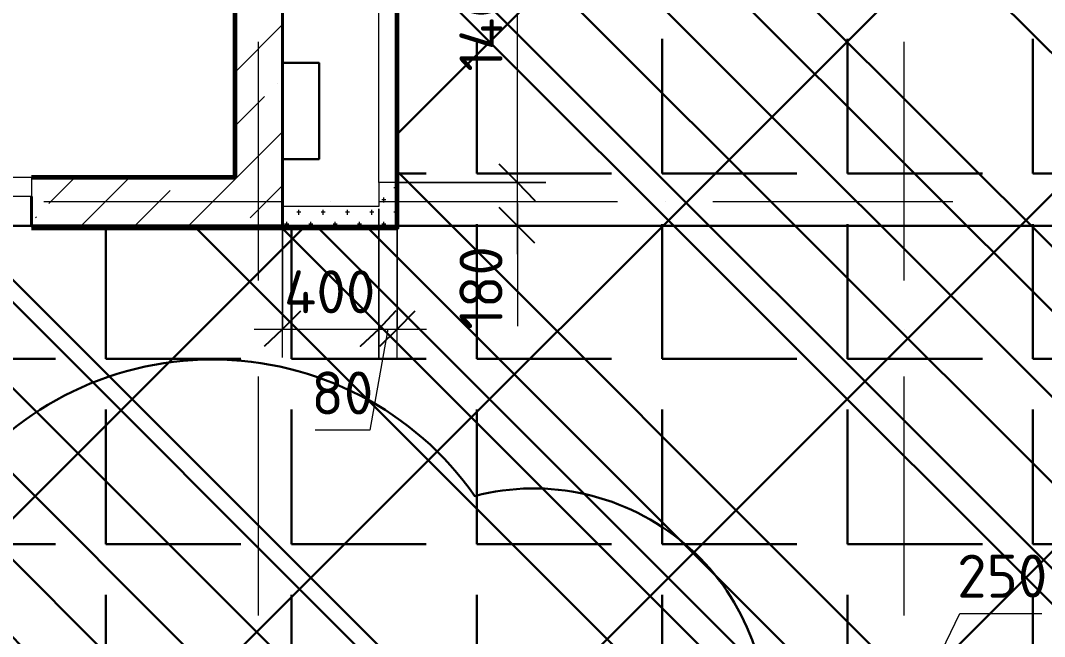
# Model space of a CAD drawing. Header units: millimetres. Extents: x -84737 to 172119, y -43083 to 59399.
# Drawn here: x 38410 to 42692, y 45359 to 47937 of the extents above; entities that cross this region are included whole.
import ezdxf

# ---------------------------------------------------------------- set-up
doc = ezdxf.new("R2010")
doc.units = ezdxf.units.MM
for name, color, linetype, lineweight in [('17) Краска СТ-3.1 стена', 6, 'Continuous', 60), ('19) Краска ПТ-5 потолок', 161, 'Continuous', 30), ('20) Шпакл. баз. фин Стена', 40, 'Continuous', 60), ('22) Шпакл. баз. фин. Потолок', 102, 'Continuous', 30), ('3) Плинутс ПЛ-1', 6, 'Continuous', 30), ('5) Затарка материала', 160, 'Continuous', 30), ('6) Уборка мусора', 20, 'Continuous', 30), ('9) Плитка КР-2 600х600', 110, 'Continuous', 30)]:
    doc.layers.add(name, color=color, linetype=linetype, lineweight=lineweight)
for name, color, linetype in [('PDF _Двери', 7, 'Continuous'), ('PDF _Оси', 7, 'Continuous'), ('PDF _Перекрытия', 7, 'Continuous'), ('PDF _Размеры-100', 7, 'Continuous'), ('PDF _Стены', 7, 'Continuous'), ('PDF _Текст', 7, 'Continuous')]:
    doc.layers.add(name, color=color, linetype=linetype)
doc.styles.add('PDF ISOCPEUR', font='isocpeur.ttf')

msp = doc.modelspace()

# ---------------------------------------------------------------- hatches: boundary and pattern name
at = {"layer": '19) Краска ПТ-5 потолок'}
h = msp.add_hatch(dxfattribs=at)
h.set_pattern_fill('ANSI34', color=256, scale=80, angle=90)
h.paths.add_polyline_path([(22027.2, 47077.3), (10407.1, 47077.3), (10407.1, 45159.6), (12786.1, 45159.6), (12786.1, 44579.7), (22027.2, 44579.7)])
h.paths.add_polyline_path([(26785.3, 47077.3), (24503.6, 47077.3), (22027.2, 47077.3), (22027.2, 43580.7), (26785.3, 43580.7)])
h.paths.add_polyline_path([(34714, 47077.3), (26785.3, 47077.3), (26785.3, 44579.7), (34714, 44579.7)])
h.paths.add_polyline_path([(30256.5, 49778.1), (24503.6, 49778.1), (24503.6, 47077.3), (30256.5, 47077.3)])
h.paths.add_polyline_path([(44556.2, 47077.3), (39984.4, 47077.3), (34904.5, 47077.3), (34904.5, 44579.7), (44556.2, 44579.7)])
h.paths.add_polyline_path([(44556.2, 49096.5), (41457.5, 49096.5), (41457.5, 49778.1), (39984.4, 49778.1), (39984.4, 47077.3), (44556.2, 47077.3)])
at = {"layer": '22) Шпакл. баз. фин. Потолок'}
h = msp.add_hatch(dxfattribs=at)
h.set_pattern_fill('ANSI37', color=256, scale=333)
h.paths.add_polyline_path([(22027.2, 47077.3), (10407.1, 47077.3), (10407.1, 45159.6), (12786.1, 45159.6), (12786.1, 44579.7), (22027.2, 44579.7)])
h.paths.add_polyline_path([(26785.3, 47077.3), (24503.6, 47077.3), (22027.2, 47077.3), (22027.2, 43580.7), (26785.3, 43580.7)])
h.paths.add_polyline_path([(34714, 47077.3), (26785.3, 47077.3), (26785.3, 44579.7), (34714, 44579.7)])
h.paths.add_polyline_path([(30256.5, 49778.1), (24503.6, 49778.1), (24503.6, 47077.3), (30256.5, 47077.3)])
h.paths.add_polyline_path([(44556.2, 47077.3), (39984.4, 47077.3), (34904.5, 47077.3), (34904.5, 44579.7), (44556.2, 44579.7)])
h.paths.add_polyline_path([(44556.2, 49096.5), (41457.5, 49096.5), (41457.5, 49778.1), (39984.4, 49778.1), (39984.4, 47077.3), (44556.2, 47077.3)])
at = {"layer": '9) Плитка КР-2 600х600'}
h = msp.add_hatch(dxfattribs=at)
h.set_pattern_fill('ANGLE', color=256, scale=111)
h.set_pattern_definition([(0, (0, 0), (0, 775.335), [563.88, -211.455]), (90, (0, 0), (-775.335, 5e-14), [563.88, -211.455])])
h.paths.add_polyline_path([(22027.2, 47077.3), (10407.1, 47077.3), (10407.1, 45159.6), (12786.1, 45159.6), (12786.1, 44579.7), (22027.2, 44579.7)])
h.paths.add_polyline_path([(26785.3, 47077.3), (24503.6, 47077.3), (22027.2, 47077.3), (22027.2, 43580.7), (26785.3, 43580.7)])
h.paths.add_polyline_path([(34714, 47077.3), (26785.3, 47077.3), (26785.3, 44579.7), (34714, 44579.7)])
h.paths.add_polyline_path([(30256.5, 49778.1), (24503.6, 49778.1), (24503.6, 47077.3), (30256.5, 47077.3)])
h.paths.add_polyline_path([(44556.2, 47077.3), (39984.4, 47077.3), (34904.5, 47077.3), (34904.5, 44579.7), (44556.2, 44579.7)])
h.paths.add_polyline_path([(44556.2, 49096.5), (41457.5, 49096.5), (41457.5, 49778.1), (39984.4, 49778.1), (39984.4, 47077.3), (44556.2, 47077.3)])

# ---------------------------------------------------------------- linework, layer by layer
at = {"layer": '17) Краска СТ-3.1 стена'}
for points in [[(38456.2, 47280.5), (39307, 47280.5), (39307, 56663.3), (38938.8, 56678.2), (38904.9, 56678.2)], [(38456.2, 47068.8), (39984.4, 47068.8), (39984.4, 49778.1), (40407.7, 49778.1)]]:
    msp.add_lwpolyline(points, dxfattribs=at)
at = {"layer": '20) Шпакл. баз. фин Стена'}
for points in [[(38456.2, 47280.5), (39307, 47280.5), (39307, 56663.3), (38938.8, 56678.2), (38904.9, 56678.2)], [(38456.2, 47068.8), (39984.4, 47068.8), (39984.4, 49778.1), (40407.7, 49778.1)]]:
    msp.add_lwpolyline(points, dxfattribs=at)
at = {"layer": '3) Плинутс ПЛ-1'}
for points in [[(38456.2, 47280.5), (39307, 47280.5), (39307, 56663.3), (38938.8, 56678.2), (38904.9, 56678.2)], [(38456.2, 47068.8), (39984.4, 47068.8), (39984.4, 49778.1), (40407.7, 49778.1)]]:
    msp.add_lwpolyline(points, dxfattribs=at)
at = {"layer": '5) Затарка материала'}
msp.add_lwpolyline([(14005.6, 44914.1, -0.520567), (15891.5, 45947, -0.520567), (18277.8, 45947, -0.520567), (21632.8, 45947, -0.520567), (23780.9, 45947, -0.520567), (25898.1, 45947, -0.520567), (28535.8, 45947, -0.520567), (30735.2, 45947, -0.520567), (33386.2, 45947, -0.520567), (35941.4, 45947, -0.520567), (38114.4, 45947, -0.520567), (40309.8, 45947, -0.520567), (41526.6, 44914.1, -0.520567), (38424.9, 44914.1, -0.520567), (34946.2, 44914.1, -0.520567), (31919.6, 44914.1, -0.520567), (29416.6, 44914.1, -0.520567), (26366.2, 44914.1, -0.520567), (24002.3, 44914.1, -0.520567), (20522.4, 44914.1, -0.520567), (17139.8, 44914.1, -0.520567)], format="xyb", close=True, dxfattribs=at)
at = {"layer": '6) Уборка мусора'}
msp.add_lwpolyline([(14005.6, 44914.1, -0.520567), (15891.5, 45947, -0.520567), (18277.8, 45947, -0.520567), (21632.8, 45947, -0.520567), (23780.9, 45947, -0.520567), (25898.1, 45947, -0.520567), (28535.8, 45947, -0.520567), (30735.2, 45947, -0.520567), (33386.2, 45947, -0.520567), (35941.4, 45947, -0.520567), (38114.4, 45947, -0.520567), (40309.8, 45947, -0.520567), (41526.6, 44914.1, -0.520567), (38424.9, 44914.1, -0.520567), (34946.2, 44914.1, -0.520567), (31919.6, 44914.1, -0.520567), (29416.6, 44914.1, -0.520567), (26366.2, 44914.1, -0.520567), (24002.3, 44914.1, -0.520567), (20522.4, 44914.1, -0.520567), (17139.8, 44914.1, -0.520567)], format="xyb", close=True, dxfattribs=at)
at = {"layer": '9) Плитка КР-2 600х600'}
msp.add_lwpolyline([(41457.5, 49778.1), (39984.4, 49778.1), (39984.4, 47077.3), (44556.2, 47077.3), (44556.2, 49096.5)], dxfattribs=at)
msp.add_lwpolyline([(34904.5, 47077.3), (44556.2, 47077.3), (44556.2, 44579.7), (34904.5, 44579.7)], close=True, dxfattribs=at)
at = {"layer": 'PDF _Двери', "lineweight": 18}
for points in [[(39908.2, 47259.3), (39908.2, 48660.5), (39984.4, 48660.5), (39984.4, 47259.3)], [(38456.2, 47200), (37004.2, 47200), (37004.2, 47280.5), (38456.2, 47280.5)]]:
    msp.add_lwpolyline(points, close=True, dxfattribs=at)
at = {"layer": 'PDF _Оси', "lineweight": 9}
for points in [[(39404.4, 46848.7), (39404.4, 47847.7)], [(42105.2, 46848.7), (42105.2, 47847.7)], [(38507, 47178.9), (39506, 47178.9)], [(39705, 47178.9), (39705, 47178.9)], [(39908.2, 47178.9), (40907.2, 47178.9)], [(41106.2, 47178.9), (41106.2, 47178.9)], [(41305.1, 47178.9), (42308.4, 47178.9)], [(42507.3, 47178.9), (42507.3, 47178.9)], [(39404.4, 46645.5), (39404.4, 46645.5)], [(42105.2, 46645.5), (42105.2, 46645.5)], [(39404.4, 45447.5), (39404.4, 46446.5)], [(42105.2, 45447.5), (42105.2, 46446.5)]]:
    msp.add_lwpolyline(points, dxfattribs=at)
at = {"layer": 'PDF _Перекрытия', "lineweight": 30}
msp.add_lwpolyline([(39506, 47758.8), (39658.4, 47758.8), (39658.4, 47356.7), (39506, 47356.7)], dxfattribs=at)
at = {"layer": 'PDF _Размеры-100', "lineweight": 9}
for points in [[(40488.1, 46958.8), (40488.1, 47259.3), (40488.1, 48660.5), (40488.1, 48838.3), (40488.1, 48918.7), (40488.1, 49198.1), (40488.1, 49278.5), (39984.4, 49278.5), (40606.6, 49278.5), (39984.4, 49278.5), (40488.1, 49278.5), (40488.1, 49896.6)], [(40488.1, 47170.4), (40488.1, 46967.2), (40488.1, 46658.2)], [(39387.5, 46645.5), (39908.2, 46645.5), (39908.2, 47149.2), (39908.2, 46527), (39908.2, 47149.2), (39908.2, 46645.5), (40107.1, 46645.5)], [(39506, 46527), (39506, 47149.2), (39506, 46645.5)], [(39984.4, 46527), (39984.4, 47149.2), (39984.4, 46645.5)], [(40606.6, 47077.3), (39984.4, 47077.3), (40488.1, 47077.3)], [(39946.3, 46645.5), (39870.1, 46222.2), (39641.5, 46222.2)], [(42130.6, 45024.2), (42338, 45456), (42680.9, 45456)]]:
    msp.add_lwpolyline(points, dxfattribs=at)
at = {"layer": 'PDF _Размеры-100', "lineweight": 25}
for points in [[(40411.9, 47335.5), (40488.1, 47259.3), (40560.1, 47183.1), (40488.1, 47259.3)], [(39980.1, 46721.7), (39908.2, 46645.5), (39832, 46573.5), (39908.2, 46645.5)]]:
    msp.add_lwpolyline(points, close=True, dxfattribs=at)
at = {"layer": 'PDF _Размеры-100', "lineweight": 9}
msp.add_lwpolyline([(40488.1, 47259.3), (39984.4, 47259.3), (40606.6, 47259.3), (39984.4, 47259.3)], close=True, dxfattribs=at)
at = {"layer": 'PDF _Размеры-100', "lineweight": 25}
for points in [[(40560.1, 47005.3), (40488.1, 47077.3), (40411.9, 47153.5)], [(39429.8, 46573.5), (39506, 46645.5), (39582.2, 46721.7)], [(39912.4, 46573.5), (39984.4, 46645.5), (40060.6, 46721.7)]]:
    msp.add_lwpolyline(points, dxfattribs=at)
at = {"layer": 'PDF _Стены', "lineweight": 40}
for points in [[(38456.2, 47200), (38456.2, 47077.3), (39506, 47077.3), (39506, 56610.4)], [(39307, 56610.4), (39307, 47280.5), (38456.2, 47280.5)]]:
    msp.add_lwpolyline(points, dxfattribs=at)
at = {"layer": 'PDF _Стены', "lineweight": 9}
for points in [[(39307, 47720.7), (39506, 47919.7)], [(39484.8, 47674.2), (39484.8, 47674.2)], [(39307, 47496.4), (39429.8, 47619.1)], [(39112.3, 47077.3), (39315.5, 47280.5), (39506, 47471)], [(38528.1, 47170.4), (38638.2, 47280.5)], [(38663.6, 47077.3), (38866.8, 47280.5)], [(39370.5, 47111.1), (39506, 47246.6)], [(39980.1, 47225.4), (39980.1, 47246.6)], [(38888, 47077.3), (39036.1, 47225.4)], [(39971.7, 47238.1), (39984.4, 47238.1)], [(39920.9, 47187.3), (39937.8, 47187.3)], [(39929.3, 47174.6), (39929.3, 47195.8)], [(38473.1, 47111.1), (38477.3, 47115.4)], [(39565.3, 47136.5), (39582.2, 47136.5)], [(39573.7, 47123.8), (39573.7, 47145)], [(39666.9, 47136.5), (39683.8, 47136.5)], [(39675.3, 47123.8), (39675.3, 47145)], [(39768.5, 47136.5), (39785.4, 47136.5)], [(39776.9, 47123.8), (39776.9, 47145)], [(39870.1, 47136.5), (39887, 47136.5)], [(39878.5, 47123.8), (39878.5, 47145)], [(39971.7, 47136.5), (39984.4, 47136.5)], [(39980.1, 47123.8), (39980.1, 47145)], [(39514.5, 47085.7), (39531.4, 47085.7)], [(39522.9, 47077.3), (39522.9, 47094.2)], [(39616.1, 47085.7), (39633, 47085.7)], [(39624.5, 47077.3), (39624.5, 47094.2)], [(39717.7, 47085.7), (39734.6, 47085.7)], [(39726.1, 47077.3), (39726.1, 47094.2)], [(39819.3, 47085.7), (39836.2, 47085.7)], [(39827.7, 47077.3), (39827.7, 47094.2)], [(39920.9, 47085.7), (39937.8, 47085.7)], [(39929.3, 47077.3), (39929.3, 47094.2)]]:
    msp.add_lwpolyline(points, dxfattribs=at)
at = {"layer": 'PDF _Стены', "lineweight": 18}
for points in [[(39506, 47077.3), (39984.4, 47077.3), (39984.4, 47259.3)], [(39908.2, 47259.3), (39908.2, 47157.7), (39506, 47157.7)]]:
    msp.add_lwpolyline(points, dxfattribs=at)

# ---------------------------------------------------------------- texts
at = {"layer": 'PDF _Текст', "char_height": 180, "attachment_point": 4, "rotation": 90, "style": 'PDF ISOCPEUR'}
for s, insert in [('1400', (40335.7, 47722.7)), ('180', (40335.7, 46643.2))]:
    msp.add_mtext(s, dxfattribs=dict(at, insert=insert))
at = {"layer": 'PDF _Текст', "char_height": 180, "attachment_point": 4, "style": 'PDF ISOCPEUR'}
for s, insert in [('400', (39511.8, 46801.4)), ('80', (39626.1, 46378.1)), ('250', (42327, 45611.9))]:
    msp.add_mtext(s, dxfattribs=dict(at, insert=insert))

doc.saveas('drawing.dxf')
